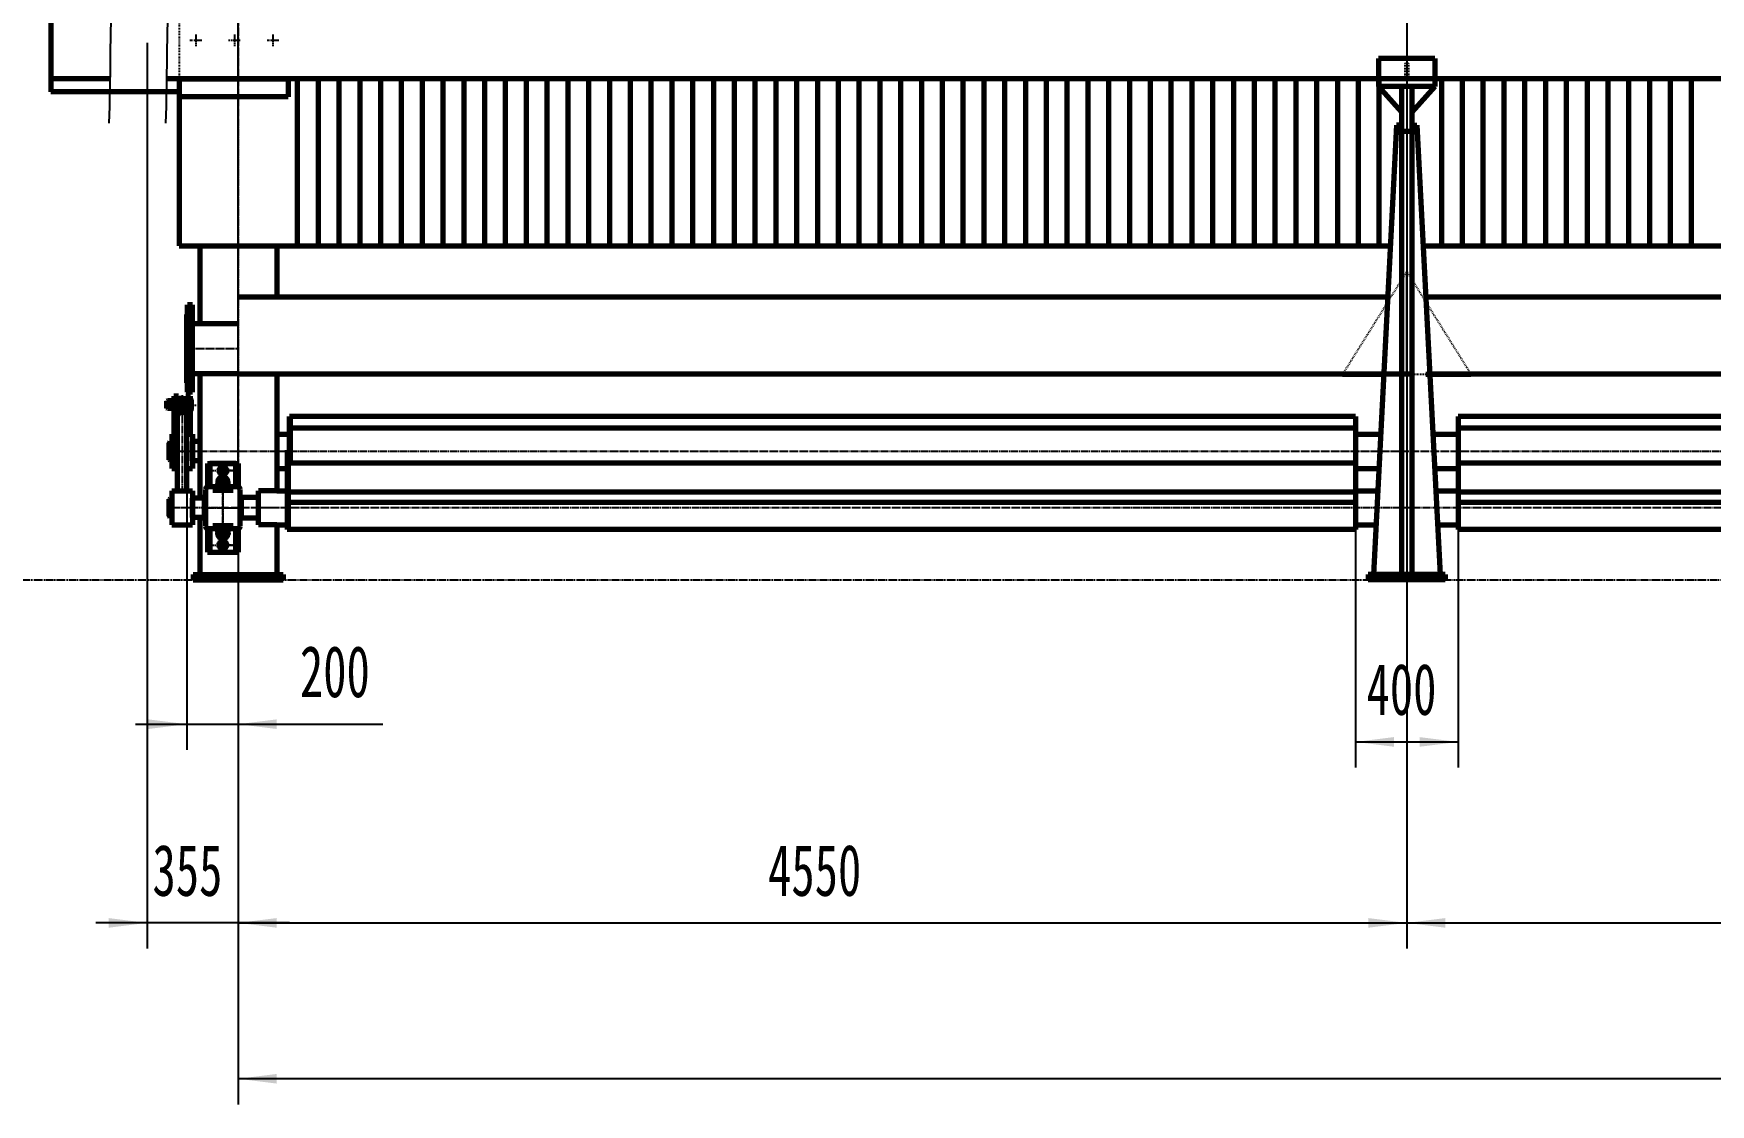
# Model space of a CAD drawing. Header units: millimetres. Extents: x -14850 to 14850, y -10500 to 10500.
# Drawn here: x -11567 to -5037, y 66 to 4235 of the extents above; entities that cross this region are included whole.
import ezdxf

# ---------------------------------------------------------------- set-up
doc = ezdxf.new("R2010")
doc.units = ezdxf.units.MM
for name, pattern in [('EB_DASH', [6, 3, -3]), ('EB_DASHDOT', [39, 30, -3, 3, -3]), ('EB_DASHDOTDOT', [45, 30, -3, 3, -3, 3, -3])]:
    doc.linetypes.add(name, pattern=pattern)
for name, color, linetype, lineweight in [('CAXA0', 7, 'Continuous', 70), ('CAXA1', 1, 'EB_DASHDOT', 25), ('CAXA2', 6, 'EB_DASH', 25), ('CAXA3', 2, 'Continuous', 25), ('CAXA4', 3, 'Continuous', 25), ('CAXA5', 4, 'Continuous', 25)]:
    doc.layers.add(name, color=color, linetype=linetype, lineweight=lineweight)
doc.styles.add('标准', font='', dxfattribs={"width": 0.667})
doc.styles.get('标准').set_extended_font_data('SimSun')
doc.dimstyles.new('标准', dxfattribs={"dimscale": 50, "dimtxt": 4, "dimasz": 3, "dimexe": 2, "dimexo": 0, "dimtad": 1, "dimdec": 1, "dimdsep": 46, "dimtxsty": '标准', "dimcen": 0, "dimdle": 4, "dimaunit": 1, "dimazin": 2, "dimtfac": 1, "dimtdec": 3, "dimtmove": 0, "dimatfit": 3, "dimfxl": 0, "dimtolj": 1, "dimtzin": 0, "dimarcsym": 0})

# ---------------------------------------------------------------- blocks, each defined once
blk = doc.blocks.new('*D80')
at = {"layer": 'CAXA4', "linetype": 'Continuous', "lineweight": 25}
for points in [[(-6419.7, 1477.3), (-6269.7, 1458.6), (-6269.7, 1496.1)], [(-6019.7, 1477.3), (-6169.7, 1458.6), (-6169.7, 1496.1)]]:
    blk.add_hatch(color=0, dxfattribs=at).paths.add_polyline_path(points, flags=0)
at = {"layer": 'CAXA4', "color": 0, "linetype": 'Continuous', "lineweight": 25}
for p, q in [((-6419.7, 2305), (-6419.7, 1377.3)), ((-6019.7, 2305), (-6019.7, 1377.3)), ((-6419.7, 1477.3), (-6019.7, 1477.3))]:
    blk.add_line(p, q, dxfattribs=at)
at = {"layer": 'CAXA4', "color": 0, "linetype": 'Continuous', "lineweight": 25, "insert": (-6376.2, 1782.6), "char_height": 200, "attachment_point": 1, "style": '标准'}
blk.add_mtext('\\fSimSun|b0|i0|p34;400', dxfattribs=at)
blk = doc.blocks.new('*D81')
at = {"layer": 'CAXA4', "linetype": 'Continuous', "lineweight": 25}
for points in [[(-11554.7, 6268.3), (-11404.7, 6287), (-11404.7, 6249.5)], [(-10769.7, 6268.3), (-10919.7, 6287), (-10919.7, 6249.5)]]:
    blk.add_hatch(color=0, dxfattribs=at).paths.add_polyline_path(points, flags=0)
at = {"layer": 'CAXA4', "color": 0, "linetype": 'Continuous', "lineweight": 25}
for p, q in [((-11554.7, 4397.9), (-11554.7, 6368.3)), ((-10769.7, 2508.9), (-10769.7, 6368.3)), ((-10769.7, 6268.3), (-11554.7, 6268.3))]:
    blk.add_line(p, q, dxfattribs=at)
at = {"layer": 'CAXA4', "color": 0, "linetype": 'Continuous', "lineweight": 25, "insert": (-11318.7, 6573.5), "char_height": 200, "attachment_point": 1, "style": '标准'}
blk.add_mtext('\\fSimSun|b0|i0|p34;785', dxfattribs=at)
blk = doc.blocks.new('CAXBLOCK211', base_point=(-10829.7, 2288.9))
at = {"layer": 'CAXA0'}
for p, q in [((-10829.7, 2305.3), (-10844, 2297.1)), ((-10844, 2297.1), (-10844, 2280.6)), ((-10815.5, 2297.1), (-10829.7, 2305.3)), ((-10815.5, 2280.6), (-10815.5, 2297.1)), ((-10844, 2280.6), (-10829.7, 2272.4)), ((-10829.7, 2272.4), (-10815.5, 2280.6))]:
    blk.add_line(p, q, dxfattribs=at)
blk.add_circle((-10829.7, 2288.9), 14.3, dxfattribs=at)
at = {"layer": 'CAXA1', "linetype": 'EB_DASHDOT', "lineweight": 25}
for p, q in [((-10812.5, 2288.9), (-10847, 2288.9)), ((-10829.7, 2269.4), (-10829.7, 2308.3))]:
    blk.add_line(p, q, dxfattribs=at)
blk = doc.blocks.new('CAXBLOCK212', base_point=(-10829.7, 2489))
at = {"layer": 'CAXA0'}
for p, q in [((-10844, 2497.2), (-10829.7, 2505.4)), ((-10844, 2480.7), (-10844, 2497.2)), ((-10829.7, 2505.4), (-10815.5, 2497.2)), ((-10815.5, 2497.2), (-10815.5, 2480.7)), ((-10829.7, 2472.5), (-10844, 2480.7)), ((-10815.5, 2480.7), (-10829.7, 2472.5))]:
    blk.add_line(p, q, dxfattribs=at)
blk.add_circle((-10829.7, 2489), 14.3, dxfattribs=at)
at = {"layer": 'CAXA1', "linetype": 'EB_DASHDOT', "lineweight": 25}
for p, q in [((-10812.5, 2489), (-10847, 2489)), ((-10829.7, 2508.4), (-10829.7, 2469.5))]:
    blk.add_line(p, q, dxfattribs=at)
blk = doc.blocks.new('CAXBLOCK213', base_point=(-10829.7, 2243.9))
at = {"layer": 'CAXA0'}
for p, q in [((-10844.6, 2252.5), (-10829.7, 2261)), ((-10844.6, 2235.3), (-10844.6, 2252.5)), ((-10829.7, 2226.8), (-10844.6, 2235.3)), ((-10829.7, 2261), (-10814.9, 2252.5)), ((-10814.9, 2235.3), (-10829.7, 2226.8)), ((-10814.9, 2235.3), (-10814.9, 2252.5))]:
    blk.add_line(p, q, dxfattribs=at)
blk.add_circle((-10829.7, 2243.9), 14.8, dxfattribs=at)
at = {"layer": 'CAXA1', "linetype": 'EB_DASHDOT', "lineweight": 25}
for p, q in [((-10811.9, 2243.9), (-10847.6, 2243.9)), ((-10829.7, 2264), (-10829.7, 2223.8))]:
    blk.add_line(p, q, dxfattribs=at)
blk = doc.blocks.new('CAXBLOCK214', base_point=(-10829.7, 2533.9))
at = {"layer": 'CAXA0'}
for p, q in [((-10829.7, 2551.1), (-10844.6, 2542.5)), ((-10814.9, 2542.5), (-10829.7, 2551.1)), ((-10844.6, 2542.5), (-10844.6, 2525.4)), ((-10844.6, 2525.4), (-10829.7, 2516.8)), ((-10829.7, 2516.8), (-10814.9, 2525.4)), ((-10814.9, 2542.5), (-10814.9, 2525.4))]:
    blk.add_line(p, q, dxfattribs=at)
blk.add_circle((-10829.7, 2533.9), 14.8, dxfattribs=at)
at = {"layer": 'CAXA1', "linetype": 'EB_DASHDOT', "lineweight": 25}
for p, q in [((-10829.7, 2513.8), (-10829.7, 2554.1)), ((-10811.9, 2533.9), (-10847.6, 2533.9))]:
    blk.add_line(p, q, dxfattribs=at)
blk = doc.blocks.new('CAXBLOCK216')
at = {"layer": 'CAXA4', "color": 0, "linetype": 'Continuous', "lineweight": 25}
for p, q in [((-11030.9, 2647.3), (-11030.3, 2648)), ((-11030.9, 2643.1), (-11028.4, 2645.6))]:
    blk.add_line(p, q, dxfattribs=at)
blk = doc.blocks.new('CAXBLOCK217')
at = {"layer": 'CAXA4', "color": 0, "linetype": 'Continuous', "lineweight": 25}
for p, q in [((-11030.9, 2645.9), (-11028.9, 2648)), ((-11030.9, 2647.3), (-11030.3, 2648)), ((-11030.9, 2644.5), (-11028.4, 2647)), ((-11030.9, 2643.1), (-11028.4, 2645.6)), ((-11030.9, 2641.7), (-11028.4, 2644.2)), ((-11029.5, 2641.7), (-11028.4, 2642.8))]:
    blk.add_line(p, q, dxfattribs=at)
blk = doc.blocks.new('CAXBLOCK215', base_point=(-11030.9, 2608.9))
at = {"layer": 'CAXA0', "linetype": 'Continuous', "lineweight": 70}
for p, q in [((-11030.9, 2648), (-11028.4, 2648)), ((-11030.9, 2568.7), (-11030.9, 2648)), ((-11030.9, 2641.7), (-11028.4, 2641.7)), ((-11028.4, 2568.7), (-11028.4, 2648)), ((-11030.9, 2576.7), (-11028.4, 2576.7)), ((-11030.9, 2568.7), (-11028.4, 2568.7))]:
    blk.add_line(p, q, dxfattribs=at)
at = {"layer": 'CAXA1'}
blk.add_line((-11033.9, 2608.9), (-11025.4, 2608.9), dxfattribs=at)
at = {"layer": 'CAXA0', "linetype": 'Continuous', "lineweight": 70}
blk.add_blockref('CAXBLOCK216', (0, 0), dxfattribs=at)
at = {"layer": 'CAXA5'}
blk.add_blockref('CAXBLOCK217', (0, 0), dxfattribs=at)
blk = doc.blocks.new('CAXBLOCK219')
at = {"layer": 'CAXA4', "color": 0, "linetype": 'Continuous', "lineweight": 25}
for p, q in [((-11030.9, 2426.7), (-11029.7, 2428)), ((-11030.9, 2422.5), (-11028.4, 2425))]:
    blk.add_line(p, q, dxfattribs=at)
blk = doc.blocks.new('CAXBLOCK220')
at = {"layer": 'CAXA4', "color": 0, "linetype": 'Continuous', "lineweight": 25}
for p, q in [((-11030.9, 2426.7), (-11029.7, 2428)), ((-11030.9, 2425.3), (-11028.4, 2427.8)), ((-11030.9, 2423.9), (-11028.4, 2426.4)), ((-11030.9, 2422.5), (-11028.4, 2425)), ((-11030.3, 2421.7), (-11028.4, 2423.6)), ((-11028.9, 2421.7), (-11028.4, 2422.1))]:
    blk.add_line(p, q, dxfattribs=at)
blk = doc.blocks.new('CAXBLOCK218', base_point=(-11030.9, 2388.9))
at = {"layer": 'CAXA0', "linetype": 'Continuous', "lineweight": 70}
for p, q in [((-11030.9, 2428), (-11028.4, 2428)), ((-11030.9, 2348.7), (-11030.9, 2428)), ((-11030.9, 2421.7), (-11028.4, 2421.7)), ((-11028.4, 2348.7), (-11028.4, 2428)), ((-11030.9, 2356.7), (-11028.4, 2356.7)), ((-11030.9, 2348.7), (-11028.4, 2348.7))]:
    blk.add_line(p, q, dxfattribs=at)
at = {"layer": 'CAXA1'}
blk.add_line((-11033.9, 2388.9), (-11025.4, 2388.9), dxfattribs=at)
at = {"layer": 'CAXA0', "linetype": 'Continuous', "lineweight": 70}
blk.add_blockref('CAXBLOCK219', (0, 0), dxfattribs=at)
at = {"layer": 'CAXA5'}
blk.add_blockref('CAXBLOCK220', (0, 0), dxfattribs=at)
blk = doc.blocks.new('*D261')
at = {"layer": 'CAXA4', "linetype": 'Continuous', "lineweight": 25}
for points in [[(-13499.7, 8326.6), (-13349.7, 8345.4), (-13349.7, 8307.9)], [(-11499.7, 8326.6), (-11649.7, 8345.4), (-11649.7, 8307.9)]]:
    blk.add_hatch(color=0, dxfattribs=at).paths.add_polyline_path(points, flags=0)
at = {"layer": 'CAXA4', "color": 0, "linetype": 'Continuous', "lineweight": 25}
for p, q in [((-13499.7, 2108.9), (-13499.7, 8426.6)), ((-11499.7, 4008.9), (-11499.7, 8426.6)), ((-11499.7, 8326.6), (-13499.7, 8326.6))]:
    blk.add_line(p, q, dxfattribs=at)
at = {"layer": 'CAXA4', "color": 0, "linetype": 'Continuous', "lineweight": 25, "insert": (-12711.7, 8631.9), "char_height": 200, "attachment_point": 1, "style": '标准'}
blk.add_mtext('\\fSimSun|b0|i0|p34;2000', dxfattribs=at)
blk = doc.blocks.new('*D265')
at = {"layer": 'CAXA4', "linetype": 'Continuous', "lineweight": 25}
for points in [[(-10769.7, 165.8), (-10619.7, 184.6), (-10619.7, 147.1)], [(2880.3, 165.8), (2730.3, 184.6), (2730.3, 147.1)]]:
    blk.add_hatch(color=0, dxfattribs=at).paths.add_polyline_path(points, flags=0)
at = {"layer": 'CAXA4', "color": 0, "linetype": 'Continuous', "lineweight": 25}
for p, q in [((-10769.7, 2408.9), (-10769.7, 65.8)), ((2880.3, 2408.9), (2880.3, 65.8)), ((2880.3, 165.8), (-10769.7, 165.8))]:
    blk.add_line(p, q, dxfattribs=at)
at = {"layer": 'CAXA4', "color": 0, "linetype": 'Continuous', "lineweight": 25, "insert": (-4212.2, 471.1), "char_height": 200, "attachment_point": 1, "style": '标准'}
blk.add_mtext('\\fSimSun|b0|i0|p34;13650', dxfattribs=at)
blk = doc.blocks.new('*D266')
at = {"layer": 'CAXA4', "linetype": 'Continuous', "lineweight": 25}
for points in [[(-10769.7, 772.7), (-10619.7, 754), (-10619.7, 791.5)], [(-6219.7, 772.7), (-6369.7, 754), (-6369.7, 791.5)]]:
    blk.add_hatch(color=0, dxfattribs=at).paths.add_polyline_path(points, flags=0)
at = {"layer": 'CAXA4', "color": 0, "linetype": 'Continuous', "lineweight": 25}
for p, q in [((-6219.7, 2422.9), (-6219.7, 672.7)), ((-10769.7, 2408.9), (-10769.7, 672.7)), ((-10769.7, 772.7), (-6219.7, 772.7))]:
    blk.add_line(p, q, dxfattribs=at)
at = {"layer": 'CAXA4', "color": 0, "linetype": 'Continuous', "lineweight": 25, "insert": (-8706.7, 1078), "char_height": 200, "attachment_point": 1, "style": '标准'}
blk.add_mtext('\\fSimSun|b0|i0|p34;4550', dxfattribs=at)
blk = doc.blocks.new('*D267')
at = {"layer": 'CAXA4', "linetype": 'Continuous', "lineweight": 25}
for points in [[(-6219.7, 772.7), (-6069.7, 754), (-6069.7, 791.5)], [(-1669.7, 772.7), (-1819.7, 754), (-1819.7, 791.5)]]:
    blk.add_hatch(color=0, dxfattribs=at).paths.add_polyline_path(points, flags=0)
at = {"layer": 'CAXA4', "color": 0, "linetype": 'Continuous', "lineweight": 25}
for p, q in [((-6219.7, 2405.9), (-6219.7, 672.7)), ((-1669.7, 2405.9), (-1669.7, 672.7)), ((-6219.7, 772.7), (-1669.7, 772.7))]:
    blk.add_line(p, q, dxfattribs=at)
at = {"layer": 'CAXA4', "color": 0, "linetype": 'Continuous', "lineweight": 25, "insert": (-4156.7, 1078), "char_height": 200, "attachment_point": 1, "style": '标准'}
blk.add_mtext('\\fSimSun|b0|i0|p34;4550', dxfattribs=at)
blk = doc.blocks.new('*D285')
at = {"layer": 'CAXA4', "linetype": 'Continuous', "lineweight": 25}
for points in [[(-10969.7, 1546.4), (-11119.7, 1527.7), (-11119.7, 1565.2)], [(-10769.7, 1546.4), (-10619.7, 1527.7), (-10619.7, 1565.2)]]:
    blk.add_hatch(color=0, dxfattribs=at).paths.add_polyline_path(points, flags=0)
at = {"layer": 'CAXA4', "color": 0, "linetype": 'Continuous', "lineweight": 25}
for p, q in [((-10969.7, 2911.9), (-10969.7, 1446.4)), ((-10769.7, 2408.9), (-10769.7, 1446.4)), ((-11169.7, 1546.4), (-10206.7, 1546.4))]:
    blk.add_line(p, q, dxfattribs=at)
at = {"layer": 'CAXA4', "color": 0, "linetype": 'Continuous', "lineweight": 25, "insert": (-10529.6, 1851.7), "char_height": 200, "attachment_point": 1, "style": '标准'}
blk.add_mtext('\\fSimSun|b0|i0|p34;200', dxfattribs=at)
blk = doc.blocks.new('*D286')
at = {"layer": 'CAXA4', "linetype": 'Continuous', "lineweight": 25}
for points in [[(-11124.7, 772.7), (-11274.7, 791.5), (-11274.7, 754)], [(-10769.7, 772.7), (-10619.7, 791.5), (-10619.7, 754)]]:
    blk.add_hatch(color=0, dxfattribs=at).paths.add_polyline_path(points, flags=0)
at = {"layer": 'CAXA4', "color": 0, "linetype": 'Continuous', "lineweight": 25}
for p, q in [((-11124.7, 4198.9), (-11124.7, 672.7)), ((-10769.7, 2408.9), (-10769.7, 672.7)), ((-10569.7, 772.7), (-11324.7, 772.7))]:
    blk.add_line(p, q, dxfattribs=at)
at = {"layer": 'CAXA4', "color": 0, "linetype": 'Continuous', "lineweight": 25, "insert": (-11103.7, 1078), "char_height": 200, "attachment_point": 1, "style": '标准'}
blk.add_mtext('\\fSimSun|b0|i0|p34;355', dxfattribs=at)

msp = doc.modelspace()

# ---------------------------------------------------------------- linework, layer by layer
at = {"layer": 'CAXA0'}
for p, q in [((-11499.74, 4708.92), (-11499.74, 4008.92)), ((-11269.25, 4058.92), (-11499.74, 4058.92)), ((-6294.74, 4058.92), (-11048.83, 4058.92)), ((-10574.74, 4058.92), (-10574.74, 3988.92)), ((-10458.74, 4058.92), (-10458.74, 3408.92)), ((-10377.74, 4058.92), (-10377.74, 3408.92)), ((-10296.74, 4058.92), (-10296.74, 3408.92)), ((-10215.74, 4058.92), (-10215.74, 3408.92)), ((-10134.74, 4058.92), (-10134.74, 3408.92)), ((-10053.74, 4058.92), (-10053.74, 3408.92)), ((-9972.74, 4058.92), (-9972.74, 3408.92)), ((-9891.74, 4058.92), (-9891.74, 3408.92)), ((-9810.74, 4058.92), (-9810.74, 3408.92)), ((-9729.74, 4058.92), (-9729.74, 3408.92)), ((-9648.74, 4058.92), (-9648.74, 3408.92)), ((-9567.74, 4058.92), (-9567.74, 3408.92)), ((-9486.74, 4058.92), (-9486.74, 3408.92)), ((-9405.74, 4058.92), (-9405.74, 3408.92)), ((-9324.74, 4058.92), (-9324.74, 3408.92)), ((-9243.74, 4058.92), (-9243.74, 3408.92)), ((-9162.74, 4058.92), (-9162.74, 3408.92)), ((-9081.74, 4058.92), (-9081.74, 3408.92)), ((-9000.74, 4058.92), (-9000.74, 3408.92)), ((-8919.74, 4058.92), (-8919.74, 3408.92)), ((-8838.74, 4058.92), (-8838.74, 3408.92)), ((-8757.74, 4058.92), (-8757.74, 3408.92)), ((-8676.74, 4058.92), (-8676.74, 3408.92)), ((-8595.74, 4058.92), (-8595.74, 3408.92)), ((-8514.74, 4058.92), (-8514.74, 3408.92)), ((-8433.74, 4058.92), (-8433.74, 3408.92)), ((-8352.74, 4058.92), (-8352.74, 3408.92)), ((-8271.74, 4058.92), (-8271.74, 3408.92)), ((-8190.74, 4058.92), (-8190.74, 3408.92)), ((-8109.74, 4058.92), (-8109.74, 3408.92)), ((-8028.74, 4058.92), (-8028.74, 3408.92)), ((-7947.74, 4058.92), (-7947.74, 3408.92)), ((-7866.74, 4058.92), (-7866.74, 3408.92)), ((-7785.74, 4058.92), (-7785.74, 3408.92)), ((-7704.74, 4058.92), (-7704.74, 3408.92)), ((-7623.74, 4058.92), (-7623.74, 3408.92)), ((-7542.74, 4058.92), (-7542.74, 3408.92)), ((-7461.74, 4058.92), (-7461.74, 3408.92)), ((-7380.74, 4058.92), (-7380.74, 3408.92)), ((-7299.74, 4058.92), (-7299.74, 3408.92)), ((-7218.74, 4058.92), (-7218.74, 3408.92)), ((-7137.74, 4058.92), (-7137.74, 3408.92)), ((-7056.74, 4058.92), (-7056.74, 3408.92)), ((-6975.74, 4058.92), (-6975.74, 3408.92)), ((-6894.74, 4058.92), (-6894.74, 3408.92)), ((-6813.74, 4058.92), (-6813.74, 3408.92)), ((-6732.74, 4058.92), (-6732.74, 3408.92)), ((-6651.74, 4058.92), (-6651.74, 3408.92)), ((-6570.74, 4058.92), (-6570.74, 3408.92)), ((-6489.74, 4058.92), (-6489.74, 3408.92)), ((-6408.74, 4058.92), (-6408.74, 3408.92)), ((-6327.74, 4058.92), (-6327.74, 3408.92)), ((-1744.74, 4058.92), (-6144.74, 4058.92)), ((-6084.74, 4058.92), (-6084.74, 3408.92)), ((-6003.74, 4058.92), (-6003.74, 3408.92)), ((-5922.74, 4058.92), (-5922.74, 3408.92)), ((-5841.74, 4058.92), (-5841.74, 3408.92)), ((-5760.74, 4058.92), (-5760.74, 3408.92)), ((-5679.74, 4058.92), (-5679.74, 3408.92)), ((-5598.74, 4058.92), (-5598.74, 3408.92)), ((-5517.74, 4058.92), (-5517.74, 3408.92)), ((-5436.74, 4058.92), (-5436.74, 3408.92)), ((-5355.74, 4058.92), (-5355.74, 3408.92)), ((-5274.74, 4058.92), (-5274.74, 3408.92)), ((-5193.74, 4058.92), (-5193.74, 3408.92)), ((-5112.74, 4058.92), (-5112.74, 3408.92)), ((-10999.74, 4008.92), (-11499.74, 4008.92)), ((-10574.74, 3988.92), (-10999.74, 3988.92)), ((-6259.74, 3878.93), (-6349.74, 2128.92)), ((-6179.74, 3878.93), (-6089.74, 2128.92)), ((-10999.74, 3408.92), (-10539.74, 3408.92)), ((-10919.74, 3408.92), (-10919.74, 3105.92)), ((-10619.74, 3408.92), (-10619.74, 3208.92)), ((-10539.74, 3408.92), (-6283.91, 3408.92)), ((-6155.56, 3408.92), (-1733.91, 3408.92)), ((-6294.19, 3208.92), (-10769.74, 3208.92)), ((-1732.24, 3208.92), (-6145.28, 3208.92)), ((-10966.74, 3141.92), (-10969.74, 3141.92)), ((-10969.74, 2875.92), (-10969.74, 3141.92)), ((-10947.74, 3178.92), (-10966.74, 3178.92)), ((-10966.74, 2838.92), (-10966.74, 3178.92)), ((-10947.74, 2838.92), (-10947.74, 3178.92)), ((-10969.74, 3105.92), (-10969.74, 2911.92)), ((-10947.74, 3105.92), (-10769.74, 3105.92)), ((-10966.74, 2875.92), (-10969.74, 2875.92)), ((-10947.74, 2911.92), (-10769.74, 2911.92)), ((-10919.74, 2911.92), (-10919.74, 2426.42)), ((-6199.74, 2908.92), (-10769.74, 2908.92)), ((-10619.74, 2908.92), (-10619.74, 2455.42)), ((-6469.74, 2908.92), (-6309.62, 2908.92)), ((-6144.74, 2908.92), (-5969.74, 2908.92)), ((2880.26, 2908.92), (-6129.85, 2908.92)), ((-11025.24, 2768.19), (-11025.24, 2812.19)), ((-11025.24, 2812.19), (-11020.24, 2812.19)), ((-11002.24, 2823.92), (-11020.24, 2823.92)), ((-11020.24, 2823.92), (-11020.24, 2675.42)), ((-11002.24, 2823.92), (-11002.24, 2800.52)), ((-10988.24, 2813.92), (-11000.24, 2813.92)), ((-11000.24, 2800.52), (-11000.24, 2813.92)), ((-10988.24, 2813.92), (-10976.24, 2813.92)), ((-10976.24, 2800.52), (-10976.24, 2813.92)), ((-10956.24, 2823.92), (-10974.24, 2823.92)), ((-10974.24, 2823.92), (-10974.24, 2800.52)), ((-10947.74, 2838.92), (-10966.74, 2838.92)), ((-10956.24, 2675.42), (-10956.24, 2823.92)), ((-11045.09, 2805.19), (-11048.09, 2803.46)), ((-11048.09, 2776.92), (-11048.09, 2803.46)), ((-11048.09, 2803.46), (-11048.09, 2776.92)), ((-11045.09, 2775.19), (-11048.09, 2776.92)), ((-11045.1, 2805.19), (-11045.1, 2775.19)), ((-11025.24, 2805.19), (-11045.1, 2805.19)), ((-11045.1, 2775.19), (-11045.1, 2805.19)), ((-11025.24, 2775.19), (-11045.1, 2775.19)), ((-11042.03, 2791.86), (-11042.03, 2790.19)), ((-11042.03, 2791.86), (-11029.24, 2791.86)), ((-11042.03, 2788.52), (-11042.03, 2790.19)), ((-11042.03, 2788.52), (-11029.24, 2788.52)), ((-11040.12, 2791.86), (-11040.12, 2790.19)), ((-11040.12, 2788.52), (-11040.12, 2790.19)), ((-11035.17, 2791.86), (-11035.17, 2790.19)), ((-11035.17, 2788.52), (-11035.17, 2790.19)), ((-11029.24, 2791.86), (-11029.24, 2790.19)), ((-11029.24, 2788.52), (-11029.24, 2790.19)), ((-11025.24, 2768.19), (-11020.24, 2768.19)), ((-11004.11, 2785.3), (-11020.24, 2765.1)), ((-11013.24, 2800.52), (-11013.24, 2785.3)), ((-10988.24, 2800.52), (-11013.24, 2800.52)), ((-10988.24, 2785.3), (-11013.24, 2785.3)), ((-11006.21, 2455.42), (-11006.21, 2748.21)), ((-10972.36, 2785.3), (-11004.11, 2785.3)), ((-10988.24, 2800.52), (-10963.24, 2800.52)), ((-10988.24, 2785.3), (-10963.24, 2785.3)), ((-10972.36, 2785.3), (-10956.24, 2765.1)), ((-10970.21, 2455.42), (-10970.21, 2749.4)), ((-10963.24, 2800.52), (-10963.24, 2785.3)), ((-10951.24, 2773.69), (-10951.24, 2806.69)), ((-6419.74, 2743.97), (-10569.74, 2743.97)), ((-10569.74, 2562.39), (-10569.74, 2743.97)), ((-10565.74, 2562.39), (-10565.74, 2743.97)), ((-6419.74, 2743.97), (-6419.74, 2304.99)), ((-6019.74, 2743.97), (-6019.74, 2304.99)), ((-1869.74, 2743.97), (-6019.74, 2743.97)), ((-6419.74, 2698.44), (-10569.74, 2698.44)), ((-1869.74, 2698.44), (-6019.74, 2698.44)), ((-11038.24, 2641.92), (-11036.24, 2643.92)), ((-11038.24, 2575.92), (-11038.24, 2641.92)), ((-11036.24, 2573.92), (-11036.24, 2643.92)), ((-11030.94, 2643.92), (-11036.24, 2643.92)), ((-11030.94, 2573.92), (-11030.94, 2643.92)), ((-11028.24, 2642.42), (-11030.94, 2642.42)), ((-11028.24, 2675.42), (-11028.24, 2542.42)), ((-11028.24, 2675.42), (-11006.21, 2675.42)), ((-11028.24, 2573.92), (-11028.24, 2643.92)), ((-10970.21, 2675.42), (-10956.24, 2675.42)), ((-10956.24, 2675.42), (-10948.24, 2675.42)), ((-10948.24, 2675.42), (-10948.24, 2542.42)), ((-10948.24, 2571.42), (-10948.24, 2646.42)), ((-10919.74, 2646.42), (-10948.24, 2646.42)), ((-10619.74, 2675.42), (-10569.74, 2675.42)), ((-10579.74, 2612.98), (-10579.74, 2304.99)), ((-10579.74, 2612.98), (-10569.74, 2612.98)), ((-10575.74, 2612.98), (-10575.74, 2304.99)), ((-6419.74, 2675.42), (-6321.63, 2675.42)), ((-6117.84, 2675.42), (-6019.74, 2675.42)), ((-11036.24, 2573.92), (-11038.24, 2575.92)), ((-11030.94, 2573.92), (-11036.24, 2573.92)), ((-10919.74, 2571.42), (-10948.24, 2571.42)), ((-10889.74, 2561.42), (-10769.74, 2561.42)), ((-10889.74, 2561.42), (-10889.74, 2470.2)), ((-10769.74, 2561.42), (-10769.74, 2470.2)), ((-10579.74, 2562.39), (-10579.74, 2304.99)), ((-10579.74, 2562.39), (-10579.74, 2304.99)), ((-6419.74, 2562.39), (-10569.74, 2562.39)), ((-1869.74, 2562.39), (-6019.74, 2562.39)), ((-11028.24, 2542.42), (-11006.21, 2542.42)), ((-10970.21, 2542.42), (-10948.24, 2542.42)), ((-10619.74, 2542.42), (-10579.74, 2542.42)), ((-6419.74, 2542.42), (-6328.47, 2542.42)), ((-6111, 2542.42), (-6019.74, 2542.42)), ((-11038.24, 2421.92), (-11036.24, 2423.92)), ((-11038.24, 2355.92), (-11038.24, 2421.92)), ((-11036.24, 2353.92), (-11036.24, 2423.92)), ((-11030.94, 2423.92), (-11036.24, 2423.92)), ((-11030.94, 2353.92), (-11030.94, 2423.92)), ((-11028.24, 2422.42), (-11030.94, 2422.42)), ((-11028.24, 2455.42), (-11028.24, 2322.42)), ((-11028.24, 2455.42), (-10956.24, 2455.42)), ((-11028.24, 2353.92), (-11028.24, 2423.92)), ((-10956.24, 2455.42), (-10948.24, 2455.42)), ((-10948.24, 2455.42), (-10948.24, 2322.42)), ((-10948.24, 2351.42), (-10948.24, 2426.42)), ((-10902.24, 2426.42), (-10948.24, 2426.42)), ((-10701.24, 2428.92), (-10757.24, 2428.92)), ((-10691.24, 2322.42), (-10691.24, 2455.42)), ((-10619.74, 2455.42), (-10691.24, 2455.42)), ((-10619.74, 2455.42), (-10579.74, 2455.42)), ((-6419.74, 2450.27), (-10579.74, 2450.27)), ((-6419.74, 2455.42), (-6332.94, 2455.42)), ((-6106.53, 2455.42), (-6019.74, 2455.42)), ((-1869.74, 2450.27), (-6019.74, 2450.27)), ((-11036.24, 2353.92), (-11038.24, 2355.92)), ((-11030.94, 2353.92), (-11036.24, 2353.92)), ((-11028.24, 2355.42), (-11030.94, 2355.42)), ((-10902.24, 2351.42), (-10948.24, 2351.42)), ((-10919.74, 2351.42), (-10919.74, 2128.92)), ((-6419.74, 2410.17), (-10579.74, 2410.17)), ((-1869.74, 2410.17), (-6019.74, 2410.17)), ((-11028.24, 2322.42), (-10948.24, 2322.42)), ((-10889.74, 2307.62), (-10889.74, 2216.42)), ((-10769.74, 2307.62), (-10769.74, 2216.42)), ((-10701.24, 2348.92), (-10757.24, 2348.92)), ((-10619.74, 2322.42), (-10691.24, 2322.42)), ((-10619.74, 2322.42), (-10579.74, 2322.42)), ((-10619.74, 2322.42), (-10619.74, 2128.92)), ((-6419.74, 2304.99), (-10579.74, 2304.99)), ((-6419.74, 2322.42), (-6339.78, 2322.42)), ((-6099.69, 2322.42), (-6019.74, 2322.42)), ((-1869.74, 2304.99), (-6019.74, 2304.99)), ((-10889.74, 2216.42), (-10769.74, 2216.42)), ((-10944.74, 2128.92), (-10944.74, 2108.92)), ((-10944.74, 2128.92), (-10594.74, 2128.92)), ((-10944.74, 2108.92), (-10594.74, 2108.92)), ((-10594.74, 2128.92), (-10594.74, 2108.92))]:
    msp.add_line(p, q, dxfattribs=at)
at = {"layer": 'CAXA0', "color": 7, "linetype": 'Continuous', "lineweight": 70}
for p, q in [((-6109.74, 4138.9), (-6329.74, 4138.9)), ((-6329.74, 4138.9), (-6329.74, 4028.9)), ((-6109.74, 4138.9), (-6109.74, 4028.9)), ((-6109.74, 4058.9), (-6329.74, 4058.9)), ((-6109.74, 4028.9), (-6329.74, 4028.9)), ((-6329.74, 4028.9), (-6239.74, 3928.9)), ((-6239.74, 4028.9), (-6239.74, 2128.92)), ((-6109.74, 4028.9), (-6199.74, 3928.9)), ((-6199.74, 4028.9), (-6199.74, 2128.92)), ((-6239.74, 3878.93), (-6259.74, 3878.93)), ((-6199.74, 3853.9), (-6239.74, 3853.9)), ((-6199.74, 3878.93), (-6179.74, 3878.93)), ((-6069.74, 2128.92), (-6369.74, 2128.92)), ((-6369.74, 2128.92), (-6369.74, 2108.92)), ((-6069.74, 2108.92), (-6369.74, 2108.92)), ((-6069.74, 2128.92), (-6069.74, 2108.92))]:
    msp.add_line(p, q, dxfattribs=at)
at = {"layer": 'CAXA0', "linetype": 'Continuous', "lineweight": 70}
for p, q in [((-10999.74, 4058.92), (-10574.74, 4058.92)), ((-10574.74, 4058.92), (-10999.74, 4058.92)), ((-10999.74, 4058.92), (-10999.74, 3408.92)), ((-10574.74, 4058.92), (-10994.74, 4058.92)), ((-10993.74, 4058.92), (-10574.74, 4058.92)), ((-10993.74, 4058.92), (-10574.74, 4058.92)), ((-10539.74, 4058.92), (-10539.74, 3408.92)), ((-11031.84, 2791.86), (-11031.84, 2790.19)), ((-11031.84, 2788.52), (-11031.84, 2790.19)), ((-10779.74, 2561.41), (-10879.74, 2561.41)), ((-10879.74, 2561.41), (-10879.74, 2470.52)), ((-10779.74, 2470.52), (-10779.74, 2561.41)), ((-10897.24, 2438.91), (-10902.24, 2438.91)), ((-10902.24, 2438.91), (-10902.24, 2338.91)), ((-10897.24, 2460.52), (-10897.24, 2317.31)), ((-10858.53, 2470.52), (-10887.24, 2470.52)), ((-10779.74, 2470.52), (-10879.74, 2470.52)), ((-10868.2, 2458.21), (-10789.28, 2458.21)), ((-10772.24, 2470.52), (-10800.95, 2470.52)), ((-10762.24, 2317.31), (-10762.24, 2460.52)), ((-10757.24, 2438.91), (-10762.24, 2438.91)), ((-10757.24, 2338.91), (-10757.24, 2438.91)), ((-10897.24, 2338.91), (-10902.24, 2338.91)), ((-10858.53, 2307.31), (-10887.24, 2307.31)), ((-10779.74, 2307.31), (-10879.74, 2307.31)), ((-10879.74, 2307.31), (-10879.74, 2216.41)), ((-10868.2, 2319.62), (-10789.28, 2319.62)), ((-10772.24, 2307.31), (-10800.95, 2307.31)), ((-10779.74, 2216.41), (-10779.74, 2307.31)), ((-10757.24, 2338.91), (-10762.24, 2338.91)), ((-10879.74, 2216.41), (-10779.74, 2216.41))]:
    msp.add_line(p, q, dxfattribs=at)
for centre in [(-10829.74, 2533.91), (-10829.74, 2243.91)]:
    msp.add_circle(centre, 11, dxfattribs=at)
at = {"layer": 'CAXA0'}
for centre in [(-10829.74, 2533.92), (-10829.74, 2243.92)]:
    msp.add_circle(centre, 8.75, dxfattribs=at)
for centre, radius, start, end in [((-10953.74, 2806.69), 2.5, 0, 180), ((-10953.74, 2773.69), 2.5, 180, 0), ((-10701.24, 2438.92), 10, 270, 0), ((-10701.24, 2338.92), 10, 0, 90)]:
    msp.add_arc(centre, radius, start, end, dxfattribs=at)
at = {"layer": 'CAXA0', "linetype": 'Continuous', "lineweight": 70}
for centre, radius, start, end in [((-10858.53, 2480.52), 10, 269.999995, 16.325267), ((-10829.74, 2488.96), 20, 343.674746, 196.325256), ((-10800.95, 2480.52), 10, 163.674751, 269.999997), ((-10887.24, 2460.52), 10, 90, 180), ((-10772.24, 2460.52), 10, 0, 90), ((-10887.24, 2317.31), 10, 180, 270), ((-10858.53, 2297.31), 10, 343.674733, 90.000005), ((-10829.74, 2288.87), 20, 163.674744, 16.325254), ((-10800.95, 2297.31), 10, 90.000003, 196.325249), ((-10772.24, 2317.31), 10, 270, 0)]:
    msp.add_arc(centre, radius, start, end, dxfattribs=at)
at = {"layer": 'CAXA0'}
for points, weights, knots in [([(-10970.24, 2729.63), (-10956.23, 2738.7), (-10956.23, 2754.83), (-10956.23, 2785.3), (-10988.24, 2785.3), (-11020.24, 2785.3), (-11020.24, 2754.83), (-11020.24, 2738.7), (-11006.24, 2729.63)], [0.861146084043, 0.820207862977, 1, 0.707106781187, 1, 0.707106781187, 1, 0.820207862977, 0.861146084043], [0, 0, 0, 30.0850066, 30.0850066, 79.0954615, 79.0954615, 128.1059164, 128.1059164, 158.1909229, 158.1909229, 158.1909229]), ([(-10956.24, 2753.17), (-10960.12, 2779.86), (-10988.24, 2779.86), (-11016.36, 2779.86), (-11020.24, 2753.17)], [0.949487615012, 0.73502389261, 1, 0.73502389261, 0.949487615012], [0, 0, 0, 45.4017329, 45.4017329, 90.8034658, 90.8034658, 90.8034658]), ([(-10970.08, 2748.23), (-10970.71, 2761.51), (-10988.81, 2760.65), (-11006.91, 2759.8), (-11006.28, 2746.52), (-11006.26, 2746.24), (-11006.24, 2745.97)], [1, 0.707106781187, 1, 0.707106781187, 1, 0.991532754249, 0.983555067464], [0, 0, 0, 24.6912706, 24.6912706, 49.3825412, 49.3825412, 50.0963408, 50.0963408, 50.0963408])]:
    msp.add_rational_spline(points, weights, degree=2, knots=knots, dxfattribs=at)
msp.add_rational_spline([(-10970.24, 2745.99), (-10970.03, 2747.11), (-10970.08, 2748.23)], [0.940142963434, 0.966162223961, 1], degree=2, dxfattribs=at)
at = {"layer": 'CAXA1', "linetype": 'EB_DASHDOT', "lineweight": 25}
for p, q in [((-10769.74, 5308.92), (-10769.74, 2408.92)), ((-10911.74, 4208.92), (-10957.74, 4208.92)), ((-10934.74, 4231.92), (-10934.74, 4185.92)), ((-10761.74, 4208.92), (-10807.74, 4208.92)), ((-10784.74, 4231.92), (-10784.74, 4185.92)), ((-10611.74, 4208.92), (-10657.74, 4208.92)), ((-10634.74, 4231.92), (-10634.74, 4185.92)), ((-6219.74, 4058.9), (-6219.74, 2405.92)), ((-10972.74, 3008.92), (-10766.74, 3008.92)), ((-10988.24, 2826.92), (-10988.24, 2455.42)), ((-11022.24, 2790.19), (-11048.1, 2790.19)), ((-11048.09, 2788.92), (-10933.04, 2788.92)), ((-10988.24, 2785.35), (-10988.24, 2724.35)), ((-11038.24, 2608.92), (1790.26, 2608.92)), ((-10829.74, 2564.42), (-10829.74, 2213.42)), ((-10810.88, 2533.91), (-10848.53, 2533.91)), ((-10847, 2488.96), (-10812.47, 2488.96)), ((-10829.74, 2506.22), (-10829.74, 2471.69)), ((-10829.74, 2321.97), (-10829.74, 2455.87)), ((-10829.74, 2321.97), (-10829.74, 2455.87)), ((-10808.24, 2388.92), (-11049.6, 2388.92)), ((-11000.24, 2388.92), (-11026.24, 2388.92)), ((-10950.24, 2388.92), (-10976.24, 2388.92)), ((-10847.74, 2388.92), (-10924.09, 2388.92)), ((-10892.74, 2388.92), (-10766.74, 2388.92)), ((-10892.74, 2388.92), (-10766.74, 2388.92)), ((-10836.87, 2388.92), (-10766.74, 2388.92)), ((1790.26, 2388.92), (-10797.74, 2388.92)), ((-10633.24, 2388.92), (-10649.24, 2388.92)), ((-10847, 2288.87), (-10812.47, 2288.87)), ((-10829.74, 2271.61), (-10829.74, 2306.14)), ((-10809.56, 2243.91), (-10846.07, 2243.91))]:
    msp.add_line(p, q, dxfattribs=at)
at = {"layer": 'CAXA1'}
for p, q in [((-10892.74, 2533.92), (-10766.74, 2533.92)), ((-10829.74, 2533.92), (-10766.74, 2533.92)), ((-10759.74, 2533.92), (-10822.74, 2533.92)), ((-10829.74, 2311.95), (-10829.74, 2338.4)), ((-10892.74, 2243.92), (-10766.74, 2243.92)), ((-10829.74, 2243.92), (-10766.74, 2243.92)), ((-10759.74, 2243.92), (-10822.74, 2243.92))]:
    msp.add_line(p, q, dxfattribs=at)
at = {"layer": 'CAXA1', "color": 1, "linetype": 'EB_DASHDOT', "lineweight": 25}
for p, q in [((-10854.32, 2488.96), (-10799.75, 2488.96)), ((-10859.73, 2288.87), (-10798.99, 2288.87))]:
    msp.add_line(p, q, dxfattribs=at)
at = {"layer": 'CAXA2'}
for p, q in [((-10999.74, 4658.92), (-10999.74, 4058.92)), ((-6219.74, 3308.92), (-6294.74, 3188.92)), ((-6219.74, 3308.92), (-6144.74, 3188.92)), ((-6294.74, 3188.92), (-6469.74, 2908.92)), ((-6144.74, 3188.92), (-5969.74, 2908.92)), ((-6239.74, 2908.92), (-6144.74, 2908.92))]:
    msp.add_line(p, q, dxfattribs=at)
at = {"layer": 'CAXA2', "color": 6, "linetype": 'EB_DASH', "lineweight": 25}
for p, q in [((-6212.74, 4118.86), (-6226.74, 4118.86)), ((-6226.74, 4118.86), (-6226.74, 4058.9)), ((-6212.74, 4118.86), (-6212.74, 4058.9))]:
    msp.add_line(p, q, dxfattribs=at)
at = {"layer": 'CAXA3'}
for p, q in [((-10948.24, 2571.42), (-10948.24, 2646.42)), ((-10948.24, 2351.42), (-10948.24, 2426.42))]:
    msp.add_line(p, q, dxfattribs=at)
for centre in [(-10829.74, 2533.92), (-10829.74, 2243.92)]:
    msp.add_arc(centre, 10, 0, 270, dxfattribs=at)
for points in [[(-11354.38, 4794.16), (-11310.91, 4746.49), (-11231.02, 4622.97), (-11277.25, 4303.64), (-11264.84, 4060.35), (-11273.98, 3886.29)], [(-11133.96, 4794.16), (-11090.5, 4746.49), (-11010.6, 4622.97), (-11056.83, 4303.64), (-11044.42, 4060.35), (-11053.56, 3886.29)]]:
    msp.add_open_spline(points, degree=3, knots=[0, 0, 0, 0, 194.1928026, 412.3713614, 936.9907589, 936.9907589, 936.9907589, 936.9907589], dxfattribs=at)
at = {"layer": 'CAXA4'}
for p, q in [((-6219.74, 5308.92), (-6219.74, 2122.92)), ((-6219.74, 2908.92), (-6219.74, 3308.92))]:
    msp.add_line(p, q, dxfattribs=at)
at = {"layer": 'CAXA4', "color": 5, "linetype": 'EB_DASHDOTDOT', "lineweight": 25}
msp.add_line((-13499.74, 2108.92), (5945.26, 2108.92), dxfattribs=at)

# ---------------------------------------------------------------- block references
at = {"layer": 'CAXA0'}
for name, p in [('CAXBLOCK215', (-11030.94, 2608.92)), ('CAXBLOCK218', (-11030.94, 2388.92))]:
    msp.add_blockref(name, p, dxfattribs=at)
at = {"layer": 'CAXA0', "linetype": 'Continuous', "lineweight": 70}
for name, p in [('CAXBLOCK214', (-10829.74, 2533.92)), ('CAXBLOCK212', (-10829.74, 2488.96)), ('CAXBLOCK211', (-10829.74, 2288.87)), ('CAXBLOCK213', (-10829.74, 2243.91))]:
    msp.add_blockref(name, p, dxfattribs=at)

# ---------------------------------------------------------------- dimensions: what is measured, and where the dimension line sits
at = {"layer": 'CAXA4'}
for base, p1, p2, text, picture, middle in [((-12499.74, 8326.62), (-11499.74, 4008.92), (-13499.74, 2108.92), '\\fSimSun;2000', '*D261', (-12499.74, 8494.87)), ((-11162.24, 6268.28), (-10769.74, 2508.92), (-11554.74, 4397.92), '\\fSimSun;785', '*D81', (-11162.24, 6436.53)), ((-10947.24, 772.73), (-10769.74, 2408.92), (-11124.74, 4198.92), '\\fSimSun;355', '*D286', (-10947.24, 940.98)), ((-10373.27, 1546.41), (-10969.74, 2911.92), (-10769.74, 2408.92), '\\fSimSun;200', '*D285', (-10373.17, 1714.66)), ((-8494.74, 772.73), (-10769.74, 2408.92), (-6219.74, 2422.92), '\\fSimSun;4550', '*D266', (-8494.74, 940.98)), ((-3944.74, 165.83), (2880.26, 2408.92), (-10769.74, 2408.92), '\\fSimSun;13650', '*D265', (-3944.74, 334.08)), ((-3944.74, 772.73), (-6219.74, 2405.92), (-1669.74, 2405.92), '\\fSimSun;4550', '*D267', (-3944.74, 940.98)), ((-6219.74, 1477.34), (-6419.74, 2304.99), (-6019.74, 2304.99), '\\fSimSun;400', '*D80', (-6219.74, 1645.59))]:
    dim = msp.add_linear_dim(base=base, p1=p1, p2=p2, text=text, dimstyle='标准', dxfattribs=at)
    dim.commit()
    dim.dimension.update_dxf_attribs({"geometry": picture, "text_midpoint": middle})

doc.saveas('drawing.dxf')
